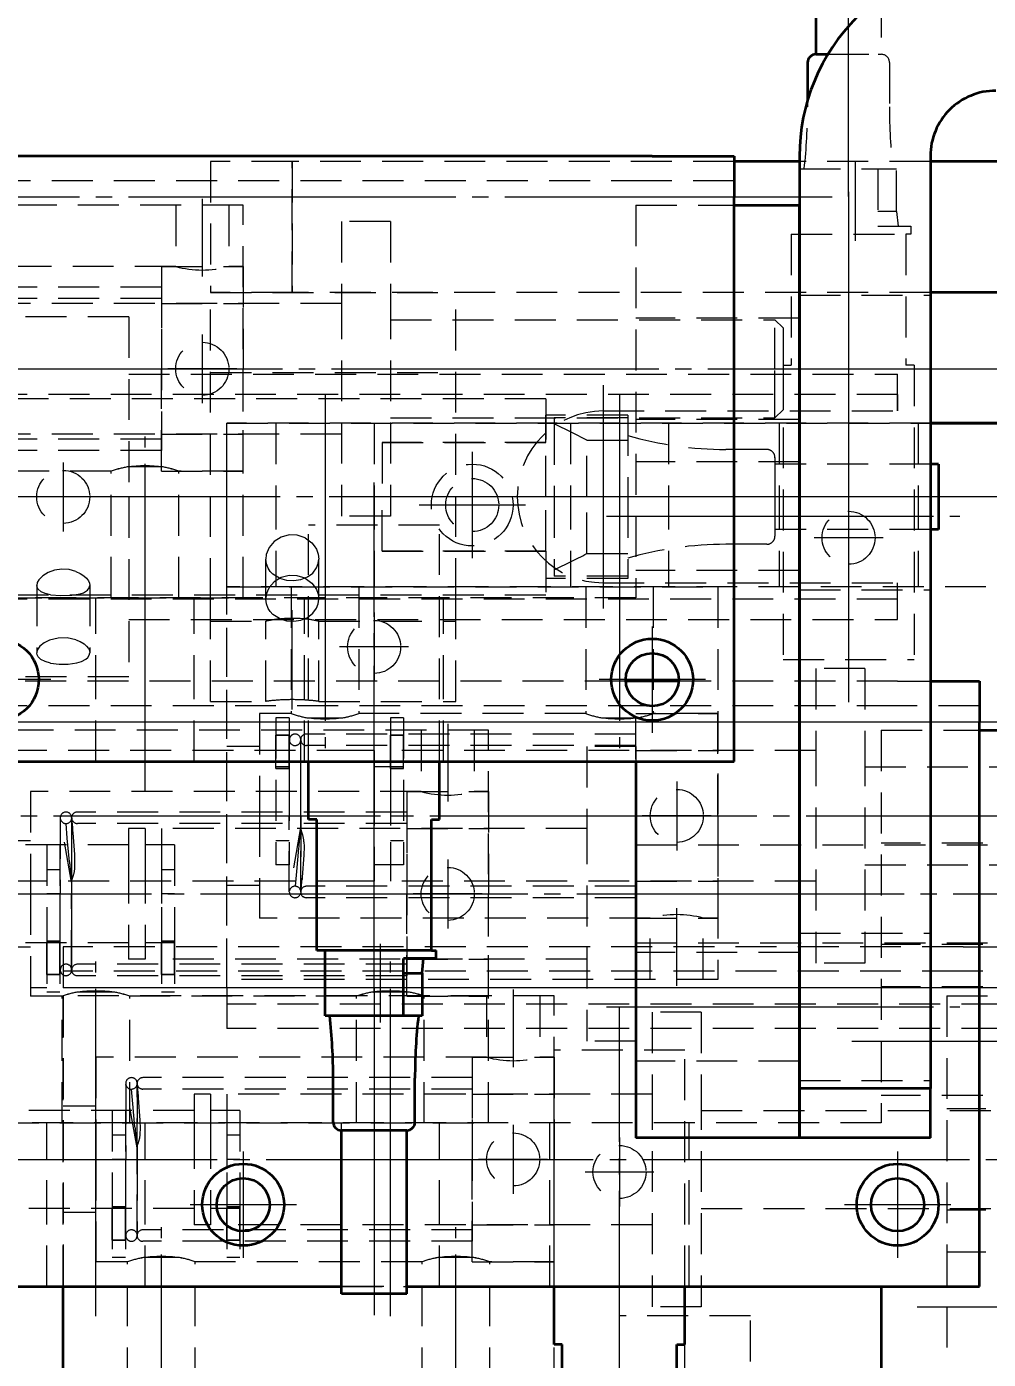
# Model space of a CAD drawing. Header units: millimetres. Extents: x 9439 to 18429, y 1498 to 3280.
# Drawn here: x 10800.3 to 10859.1, y 2789.1 to 2870.6 of the extents above; entities that cross this region are included whole.
import ezdxf

# ---------------------------------------------------------------- set-up
doc = ezdxf.new("R2010")
doc.units = ezdxf.units.MM
doc.linetypes.add('CENTER-HOKUTO', pattern=[23, 20, -1, 1, -1])
doc.linetypes.add('HIDDEN-HOKUTO', pattern=[3.8, 2.5, -1.3])
doc.layers.add('AM_7', color=2, linetype='CENTER-HOKUTO', lineweight=30)
doc.layers.add('AM_HID', color=1, linetype='HIDDEN-HOKUTO', lineweight=25)
doc.layers.add('word_dim', color=253, linetype='Continuous')
doc.styles.get("Standard").update_dxf_attribs({"font": 'romans.shx', "bigfont": 'bigfont.shx'})
doc.dimstyles.new('RS1-6', dxfattribs={"dimscale": 6, "dimtxt": 3.5, "dimasz": 3, "dimexe": 1, "dimexo": 0, "dimgap": 1, "dimtad": 3, "dimdsep": 46, "dimtxsty": 'Standard', "dimblk1": 'OPEN', "dimblk2": 'OPEN', "dimsah": 1, "dimcen": 0, "dimclrd": 256, "dimclre": 256, "dimclrt": 3, "dimadec": 0, "dimazin": 0, "dimtfac": 1, "dimtmove": 0, "dimatfit": 3, "dimldrblk": 'OPEN', "dimfxl": 0, "dimtolj": 1, "dimtzin": 0, "dimarcsym": 0})

# ---------------------------------------------------------------- blocks, each defined once
blk = doc.blocks.new('_Open')
at = {"color": 0, "lineweight": -2}
for p, q in [((-1, 0.1667), (0, 0)), ((-1, -0.1667), (0, 0)), ((0, 0), (-1, 0))]:
    blk.add_line(p, q, dxfattribs=at)
blk = doc.blocks.new('*D269')
at = {"layer": 'DEFPOINTS', "color": 0, "linetype": 'Continuous', "ltscale": 2}
for p in [(10986.514, 3021.932), (10986.514, 2929.159), (10759.513, 2851.319)]:
    blk.add_point(p, dxfattribs=at)
at = {"layer": 'word_dim', "linetype": 'Continuous', "lineweight": -2, "ltscale": 2}
for p, q in [((10759.513, 2851.319), (10759.513, 3027.932)), ((10986.514, 2929.159), (10986.514, 3027.932)), ((10777.513, 3021.932), (10968.514, 3021.932))]:
    blk.add_line(p, q, dxfattribs=at)
at = {"layer": 'word_dim', "linetype": 'Continuous', "lineweight": -2, "ltscale": 2, "xscale": 18, "yscale": 18, "zscale": 18, "rotation": 180}
blk.add_blockref('_Open', (10759.513, 3021.932), dxfattribs=at)
at = {"layer": 'word_dim', "linetype": 'Continuous', "lineweight": -2, "ltscale": 2, "xscale": 18, "yscale": 18, "zscale": 18}
blk.add_blockref('_Open', (10986.514, 3021.932), dxfattribs=at)
at = {"layer": 'word_dim', "color": 3, "linetype": 'Continuous', "ltscale": 2, "insert": (10873.013, 3038.432), "char_height": 21, "attachment_point": 5}
blk.add_mtext('\\A1;227', dxfattribs=at)
blk = doc.blocks.new('*D270')
at = {"layer": 'DEFPOINTS', "color": 0, "linetype": 'Continuous', "ltscale": 2}
for p in [(10978.514, 2934.659), (10663.972, 2668.456), (10821.513, 2668.456)]:
    blk.add_point(p, dxfattribs=at)
at = {"layer": 'word_dim', "linetype": 'Continuous', "lineweight": -2, "ltscale": 2}
for p, q in [((10978.514, 2934.659), (10657.972, 2934.659)), ((10663.972, 2916.659), (10663.972, 2686.456)), ((10821.513, 2668.456), (10657.972, 2668.456))]:
    blk.add_line(p, q, dxfattribs=at)
at = {"layer": 'word_dim', "linetype": 'Continuous', "lineweight": -2, "ltscale": 2, "xscale": 18, "yscale": 18, "zscale": 18}
for p, rotation in [((10663.972, 2934.659), 90), ((10663.972, 2668.456), 270)]:
    blk.add_blockref('_Open', p, dxfattribs=dict(at, rotation=rotation))
at = {"layer": 'word_dim', "color": 3, "linetype": 'Continuous', "ltscale": 2, "insert": (10647.472, 2801.558), "char_height": 21, "attachment_point": 5, "rotation": 90}
blk.add_mtext('\\A1;266.2', dxfattribs=at)

msp = doc.modelspace()

# ---------------------------------------------------------------- linework, layer by layer
at = {"color": 7, "lineweight": 35, "ltscale": 0.25}
for p, q in [((10848.513, 2878.882), (10848.513, 2868.882)), ((10819.513, 2793.109), (10819.513, 2803.109)), ((10823.513, 2793.109), (10823.513, 2803.109)), ((10847.513, 2802.659), (10837.513, 2802.659))]:
    msp.add_line(p, q, dxfattribs=at)
at = {"color": 7, "lineweight": 35, "ltscale": 0.05732}
msp.add_line((10848.013, 2868.382), (10848.013, 2866.09), dxfattribs=at)
at = {"color": 7, "lineweight": 35, "ltscale": 0.018491}
msp.add_line((10848.513, 2868.882), (10849.252, 2868.882), dxfattribs=at)
at = {"color": 7, "lineweight": 35}
for p, q in [((10838.513, 2862.659), (10783.513, 2862.659)), ((10847.513, 2862.659), (10847.513, 2805.659)), ((10855.513, 2862.659), (10855.513, 2805.659)), ((10970.514, 2862.332), (10855.512, 2862.332)), ((10843.513, 2825.659), (10843.513, 2860.159)), ((10847.513, 2802.659), (10847.513, 2859.659)), ((10896.514, 2854.332), (10855.512, 2854.332)), ((10858.513, 2793.565), (10858.513, 2828.065)), ((10783.513, 2825.659), (10843.513, 2825.659)), ((10837.513, 2825.659), (10837.513, 2802.659)), ((10798.513, 2793.565), (10819.512, 2793.565)), ((10823.512, 2793.565), (10858.513, 2793.565))]:
    msp.add_line(p, q, dxfattribs=at)
at = {"color": 7, "lineweight": 35, "ltscale": 0.125}
msp.add_line((10838.513, 2862.659), (10843.513, 2862.659), dxfattribs=at)
at = {"color": 7, "lineweight": 35, "ltscale": 0.0625}
for p, q in [((10843.513, 2862.659), (10843.513, 2860.159)), ((10858.513, 2830.565), (10858.513, 2828.065))]:
    msp.add_line(p, q, dxfattribs=at)
at = {"color": 7, "lineweight": 35, "ltscale": 0.1}
for p, q in [((10847.512, 2862.332), (10843.512, 2862.332)), ((10843.513, 2859.659), (10847.513, 2859.659)), ((10858.513, 2827.565), (10862.513, 2827.565)), ((10818.513, 2810.109), (10818.513, 2814.109)), ((10823.513, 2803.109), (10819.513, 2803.109)), ((10823.513, 2793.109), (10819.513, 2793.109))]:
    msp.add_line(p, q, dxfattribs=at)
at = {"color": 7, "lineweight": 35, "ltscale": 0.275015}
msp.add_line((10866.513, 2846.332), (10855.512, 2846.332), dxfattribs=at)
at = {"color": 7, "lineweight": 35, "ltscale": 0.425015}
msp.add_line((10855.512, 2846.332), (10872.513, 2846.332), dxfattribs=at)
at = {"color": 7, "lineweight": 35, "ltscale": 0.012537}
for p, q in [((10856.014, 2843.832), (10855.512, 2843.832)), ((10856.014, 2839.832), (10855.512, 2839.832))]:
    msp.add_line(p, q, dxfattribs=at)
at = {"color": 7, "lineweight": 35, "ltscale": 0.05}
for p, q in [((10856.014, 2843.832), (10856.014, 2841.832)), ((10856.014, 2841.832), (10856.014, 2839.832))]:
    msp.add_line(p, q, dxfattribs=at)
at = {"color": 7, "lineweight": 35, "ltscale": 0.080911}
msp.add_line((10840.13, 2830.565), (10836.894, 2830.565), dxfattribs=at)
at = {"color": 7, "lineweight": 35, "ltscale": 0.075006}
msp.add_line((10855.512, 2830.565), (10858.513, 2830.565), dxfattribs=at)
at = {"color": 7, "lineweight": 35, "ltscale": 0.088748}
for p, q in [((10817.513, 2822.109), (10817.513, 2825.659)), ((10825.513, 2822.109), (10825.513, 2825.659)), ((10832.513, 2790.015), (10832.513, 2793.565)), ((10840.513, 2790.015), (10840.513, 2793.565))]:
    msp.add_line(p, q, dxfattribs=at)
at = {"color": 7, "lineweight": 35, "ltscale": 0.0125}
for p, q in [((10818.013, 2822.109), (10817.513, 2822.109)), ((10825.013, 2822.109), (10825.513, 2822.109)), ((10825.313, 2813.609), (10825.313, 2814.109)), ((10833.013, 2790.015), (10832.513, 2790.015)), ((10840.013, 2790.015), (10840.513, 2790.015))]:
    msp.add_line(p, q, dxfattribs=at)
at = {"color": 7, "lineweight": 35, "ltscale": 0.2}
for p, q in [((10818.013, 2814.109), (10818.013, 2822.109)), ((10825.013, 2814.109), (10825.013, 2822.109)), ((10855.513, 2805.659), (10847.513, 2805.659)), ((10855.513, 2802.659), (10847.513, 2802.659))]:
    msp.add_line(p, q, dxfattribs=at)
at = {"color": 7, "lineweight": 35, "ltscale": 0.175}
msp.add_line((10825.013, 2814.109), (10818.013, 2814.109), dxfattribs=at)
at = {"color": 7, "lineweight": 35, "ltscale": 0.0875}
msp.add_line((10823.303, 2810.109), (10823.303, 2813.609), dxfattribs=at)
at = {"color": 7, "lineweight": 35, "ltscale": 0.05025}
msp.add_line((10825.313, 2813.609), (10823.303, 2813.609), dxfattribs=at)
at = {"color": 7, "lineweight": 35, "ltscale": 0.022638}
msp.add_line((10824.442, 2812.709), (10824.543, 2813.609), dxfattribs=at)
at = {"color": 7, "lineweight": 35, "ltscale": 0.007501}
msp.add_line((10825.013, 2814.109), (10825.313, 2814.109), dxfattribs=at)
at = {"color": 7, "lineweight": 35, "ltscale": 0.028497}
for p, q in [((10823.303, 2812.709), (10824.442, 2812.709)), ((10824.442, 2810.109), (10823.303, 2810.109))]:
    msp.add_line(p, q, dxfattribs=at)
at = {"color": 7, "lineweight": 35, "ltscale": 0.065001}
msp.add_line((10824.442, 2812.709), (10824.442, 2810.109), dxfattribs=at)
at = {"color": 7, "lineweight": 35, "ltscale": 0.119751}
msp.add_line((10823.303, 2810.109), (10818.513, 2810.109), dxfattribs=at)
at = {"color": 7, "lineweight": 35, "ltscale": 0.0675}
for p, q in [((10819.013, 2803.609), (10819.013, 2806.309)), ((10824.013, 2803.609), (10824.013, 2806.309))]:
    msp.add_line(p, q, dxfattribs=at)
at = {"color": 7, "lineweight": 35, "ltscale": 0.075}
for p, q in [((10847.513, 2805.659), (10847.513, 2802.659)), ((10855.513, 2802.659), (10855.513, 2805.659))]:
    msp.add_line(p, q, dxfattribs=at)
at = {"color": 7, "lineweight": 35, "ltscale": 0.188647}
msp.add_line((10802.513, 2786.019), (10802.513, 2793.565), dxfattribs=at)
at = {"color": 7, "lineweight": 35, "ltscale": 0.188648}
msp.add_line((10852.513, 2793.565), (10852.513, 2786.019), dxfattribs=at)
at = {"color": 7, "lineweight": 35, "ltscale": 0.0999}
for p, q in [((10833.013, 2786.019), (10833.013, 2790.015)), ((10840.013, 2786.019), (10840.013, 2790.015))]:
    msp.add_line(p, q, dxfattribs=at)
at = {"color": 7, "lineweight": 35}
for centre, radius in [((10798.513, 2830.659), 2.5), ((10838.513, 2830.659), 2.5), ((10838.513, 2830.659), 1.621), ((10813.513, 2798.565), 2.5), ((10853.513, 2798.565), 2.5), ((10813.513, 2798.565), 1.621), ((10853.513, 2798.565), 1.621)]:
    msp.add_circle(centre, radius, dxfattribs=at)
for centre, radius, start, end in [((10859.513, 2862.659), 12, 90, 180.00001), ((10848.513, 2868.382), 0.5, 90, 180.00001), ((10859.513, 2862.659), 4, 90, 180.00001), ((10784.733, 2806.309), 34.28, 0, 6.36445), ((10858.292, 2806.309), 34.28, 173.63555, 180.00001), ((10819.513, 2803.609), 0.5, 180.00001, 270), ((10823.513, 2803.609), 0.5, 270, 0)]:
    msp.add_arc(centre, radius, start, end, dxfattribs=at)
at = {"layer": 'AM_7', "color": 2, "lineweight": 13}
for p, q in [((10850.513, 2860.182), (10850.513, 2880.582)), ((10850.913, 2862.282), (10850.913, 2857.482)), ((10849.513, 2860.159), (10777.512, 2860.159)), ((10811.013, 2860.056), (10811.013, 2855.299)), ((10850.513, 2860.482), (10850.513, 2829.282)), ((10811.013, 2851.766), (10811.013, 2847.552)), ((10749.913, 2849.659), (10865.113, 2849.659)), ((10813.12, 2849.659), (10808.905, 2849.659)), ((10835.514, 2848.657), (10835.514, 2835.007)), ((10818.513, 2848.139), (10818.513, 2826.462)), ((10836.513, 2848.139), (10836.513, 2826.462)), ((10807.513, 2823.853), (10807.513, 2845.53)), ((10827.513, 2844.582), (10827.513, 2838.082)), ((10802.514, 2843.94), (10802.514, 2839.725)), ((10821.513, 2811.509), (10821.513, 2842.709)), ((10861.764, 2841.832), (10792.763, 2841.832)), ((10804.621, 2841.832), (10800.406, 2841.832)), ((10830.763, 2841.332), (10824.263, 2841.332)), ((10842.339, 2841.832), (10828.689, 2841.832)), ((10850.513, 2841.44), (10850.513, 2837.225)), ((10835.712, 2840.659), (10857.313, 2840.659)), ((10852.62, 2839.332), (10848.405, 2839.332)), ((10816.514, 2828.825), (10816.514, 2834.914)), ((10821.513, 2834.766), (10821.513, 2830.552)), ((10838.513, 2833.909), (10838.513, 2827.409)), ((10823.62, 2832.659), (10819.405, 2832.659)), ((10801.763, 2830.659), (10795.263, 2830.659)), ((10841.763, 2830.659), (10835.263, 2830.659)), ((10864.513, 2828.065), (10792.512, 2828.065)), ((10859.013, 2828.065), (10793.012, 2828.065)), ((10859.013, 2828.065), (10793.012, 2828.065)), ((10859.013, 2828.065), (10793.012, 2828.065)), ((10826.013, 2827.962), (10826.013, 2823.205)), ((10840.013, 2824.44), (10840.013, 2820.225)), ((10778.913, 2822.332), (10894.113, 2822.332)), ((10842.12, 2822.332), (10837.905, 2822.332)), ((10826.013, 2819.672), (10826.013, 2815.458)), ((10764.913, 2817.565), (10880.113, 2817.565)), ((10828.12, 2817.565), (10823.905, 2817.565)), ((10840.013, 2811.936), (10840.013, 2816.692)), ((10821.913, 2809.709), (10821.913, 2814.509)), ((10804.513, 2791.759), (10804.513, 2813.436)), ((10822.513, 2791.759), (10822.513, 2813.436)), ((10868.513, 2811.832), (10796.512, 2811.832)), ((10878.513, 2811.832), (10806.512, 2811.832)), ((10821.513, 2811.809), (10821.513, 2791.409)), ((10830.013, 2811.729), (10830.013, 2806.973)), ((10835.712, 2810.659), (10857.313, 2810.659)), ((10836.513, 2779.415), (10836.513, 2810.615)), ((10850.712, 2808.565), (10872.313, 2808.565)), ((10830.013, 2803.44), (10830.013, 2799.225)), ((10836.513, 2802.672), (10836.513, 2798.458)), ((10813.513, 2801.815), (10813.513, 2795.315)), ((10853.513, 2801.815), (10853.513, 2795.315)), ((10768.913, 2801.332), (10884.113, 2801.332)), ((10832.12, 2801.332), (10827.905, 2801.332)), ((10838.62, 2800.565), (10834.405, 2800.565)), ((10816.763, 2798.565), (10810.263, 2798.565)), ((10856.763, 2798.565), (10850.263, 2798.565)), ((10808.513, 2775.526), (10808.513, 2797.203)), ((10826.513, 2775.526), (10826.513, 2797.203)), ((10840.513, 2763.182), (10840.513, 2794.382)), ((10854.712, 2792.332), (10876.313, 2792.332))]:
    msp.add_line(p, q, dxfattribs=at)
at = {"layer": 'AM_HID', "color": 1, "lineweight": 13}
for p, q in [((10852.513, 2872.407), (10852.513, 2868.882)), ((10848.513, 2868.882), (10852.513, 2868.882)), ((10849.252, 2868.882), (10852.513, 2868.882)), ((10853.013, 2868.382), (10853.013, 2865.682)), ((10848.013, 2866.09), (10848.013, 2865.682)), ((10811.514, 2862.332), (10811.514, 2854.332)), ((10816.514, 2862.332), (10811.514, 2862.332)), ((10816.514, 2862.332), (10816.514, 2854.332)), ((10843.512, 2862.332), (10816.514, 2862.332)), ((10816.514, 2854.332), (10816.514, 2862.332)), ((10855.512, 2862.332), (10847.512, 2862.332)), ((10847.513, 2861.882), (10852.303, 2861.882)), ((10847.513, 2861.882), (10847.513, 2857.882)), ((10852.303, 2861.882), (10852.303, 2858.382)), ((10852.303, 2861.882), (10853.442, 2861.882)), ((10853.442, 2859.282), (10853.442, 2861.882)), ((10838.513, 2861.159), (10783.513, 2861.159)), ((10843.513, 2861.159), (10838.513, 2861.159)), ((10813.513, 2859.659), (10783.513, 2859.659)), ((10809.392, 2859.659), (10809.392, 2855.909)), ((10812.634, 2859.659), (10812.634, 2855.909)), ((10813.513, 2835.659), (10813.513, 2859.659)), ((10837.513, 2859.659), (10843.513, 2859.659)), ((10837.513, 2859.659), (10837.513, 2835.659)), ((10853.442, 2859.282), (10852.303, 2859.282)), ((10853.442, 2859.282), (10852.303, 2859.282)), ((10853.442, 2859.282), (10853.543, 2858.382)), ((10819.513, 2858.659), (10819.513, 2853.974)), ((10822.513, 2858.659), (10819.513, 2858.659)), ((10822.513, 2858.659), (10822.513, 2853.974)), ((10847.013, 2857.882), (10854.013, 2857.882)), ((10847.013, 2857.882), (10847.013, 2849.882)), ((10852.303, 2858.382), (10854.313, 2858.382)), ((10854.013, 2857.882), (10854.013, 2849.882)), ((10854.313, 2857.882), (10854.013, 2857.882)), ((10854.313, 2858.382), (10854.313, 2857.882)), ((10809.392, 2855.909), (10785.513, 2855.909)), ((10808.513, 2855.909), (10808.513, 2849.659)), ((10808.513, 2855.909), (10813.513, 2855.909)), ((10813.513, 2855.909), (10812.634, 2855.909)), ((10813.513, 2855.909), (10813.513, 2849.659)), ((10808.513, 2854.659), (10788.373, 2854.659)), ((10808.513, 2854.659), (10808.513, 2844.659)), ((10808.513, 2853.959), (10788.383, 2853.959)), ((10819.513, 2853.659), (10793.513, 2853.659)), ((10808.513, 2853.659), (10813.513, 2853.659)), ((10811.514, 2835.582), (10811.514, 2854.332)), ((10811.514, 2854.332), (10826.514, 2854.332)), ((10816.514, 2854.332), (10811.514, 2854.332)), ((10855.512, 2854.332), (10816.514, 2854.332)), ((10819.513, 2853.974), (10819.513, 2840.659)), ((10822.513, 2853.974), (10822.513, 2840.659)), ((10826.514, 2835.582), (10826.514, 2854.332)), ((10847.513, 2854.159), (10855.513, 2854.159)), ((10806.514, 2852.832), (10798.514, 2852.832)), ((10806.514, 2852.832), (10806.514, 2841.832)), ((10847.513, 2852.759), (10837.513, 2852.759)), ((10822.513, 2852.659), (10846.013, 2852.659)), ((10846.013, 2849.659), (10846.013, 2852.659)), ((10846.513, 2852.159), (10846.013, 2852.659)), ((10846.513, 2852.159), (10846.513, 2849.659)), ((10808.513, 2843.409), (10808.513, 2849.659)), ((10813.513, 2843.409), (10813.513, 2849.659)), ((10846.013, 2847.061), (10846.013, 2849.659)), ((10846.013, 2846.659), (10846.013, 2849.659)), ((10846.513, 2849.882), (10847.013, 2849.882)), ((10846.513, 2849.882), (10846.513, 2831.882)), ((10846.513, 2849.659), (10846.513, 2847.159)), ((10854.513, 2849.882), (10854.013, 2849.882)), ((10854.513, 2849.882), (10854.513, 2831.882)), ((10806.514, 2849.332), (10853.514, 2849.332)), ((10811.514, 2849.432), (10826.514, 2849.432)), ((10853.514, 2847.082), (10853.514, 2849.332)), ((10853.514, 2848.082), (10799.014, 2848.082)), ((10832.014, 2847.832), (10799.014, 2847.832)), ((10832.014, 2847.832), (10832.014, 2845.149)), ((10853.514, 2848.082), (10853.514, 2847.082)), ((10835.514, 2847.082), (10853.514, 2847.082)), ((10846.513, 2847.159), (10846.013, 2846.659)), ((10812.513, 2836.332), (10812.513, 2846.332)), ((10855.512, 2846.332), (10812.513, 2846.332)), ((10812.513, 2811.832), (10812.513, 2846.332)), ((10812.513, 2846.332), (10855.512, 2846.332)), ((10815.513, 2846.332), (10815.513, 2842.332)), ((10821.513, 2846.332), (10821.513, 2842.332)), ((10822.513, 2846.659), (10846.013, 2846.659)), ((10832.014, 2845.15), (10832.014, 2846.832)), ((10837.014, 2846.832), (10832.014, 2846.832)), ((10837.014, 2846.671), (10832.514, 2846.671)), ((10832.514, 2846.671), (10832.514, 2846.3)), ((10832.514, 2846.3), (10832.514, 2841.832)), ((10833.513, 2846.332), (10833.513, 2842.332)), ((10837.014, 2846.832), (10837.014, 2841.832)), ((10847.513, 2846.559), (10837.513, 2846.559)), ((10839.513, 2846.332), (10839.513, 2842.332)), ((10846.263, 2846.332), (10846.263, 2842.332)), ((10854.763, 2846.332), (10854.763, 2842.332)), ((10819.513, 2845.659), (10793.513, 2845.659)), ((10808.513, 2845.659), (10813.513, 2845.659)), ((10808.513, 2844.659), (10788.373, 2844.659)), ((10808.513, 2845.359), (10788.383, 2845.359)), ((10822.014, 2845.149), (10832.014, 2845.149)), ((10822.014, 2845.149), (10822.014, 2841.832)), ((10832.014, 2845.149), (10822.014, 2845.149)), ((10832.014, 2841.832), (10832.014, 2845.149)), ((10834.514, 2845.298), (10837.014, 2845.298)), ((10834.514, 2841.832), (10834.514, 2845.298)), ((10845.514, 2844.732), (10843.014, 2844.732)), ((10847.513, 2843.983), (10837.513, 2843.983)), ((10846.014, 2844.232), (10846.014, 2841.832)), ((10855.512, 2843.832), (10846.014, 2843.832)), ((10805.446, 2843.409), (10791.58, 2843.409)), ((10805.446, 2835.659), (10805.446, 2843.409)), ((10808.613, 2843.659), (10806.413, 2843.659)), ((10808.613, 2843.659), (10806.413, 2843.659)), ((10808.513, 2843.409), (10813.513, 2843.409)), ((10809.58, 2835.659), (10809.58, 2843.409)), ((10813.513, 2843.409), (10809.58, 2843.409)), ((10815.513, 2842.332), (10815.513, 2836.332)), ((10821.513, 2842.332), (10821.513, 2836.332)), ((10833.513, 2842.332), (10833.513, 2836.332)), ((10839.513, 2842.332), (10839.513, 2836.332)), ((10846.263, 2842.332), (10846.263, 2836.332)), ((10854.763, 2842.332), (10854.763, 2836.332)), ((10806.514, 2841.832), (10806.514, 2830.832)), ((10822.014, 2838.516), (10822.014, 2841.832)), ((10832.014, 2838.516), (10832.014, 2841.832)), ((10832.514, 2841.832), (10832.514, 2837.365)), ((10834.514, 2838.367), (10834.514, 2841.832)), ((10837.014, 2841.832), (10837.014, 2836.832)), ((10846.014, 2841.832), (10846.014, 2839.432)), ((10822.513, 2840.659), (10819.513, 2840.659)), ((10817.513, 2825.659), (10817.513, 2840.109)), ((10825.513, 2840.109), (10817.513, 2840.109)), ((10825.513, 2825.659), (10825.513, 2840.109)), ((10855.512, 2839.832), (10846.014, 2839.832)), ((10845.514, 2838.932), (10843.014, 2838.932)), ((10822.014, 2838.516), (10832.014, 2838.516)), ((10832.014, 2838.516), (10822.014, 2838.516)), ((10832.014, 2838.516), (10832.014, 2835.832)), ((10834.514, 2838.367), (10837.014, 2838.367)), ((10814.893, 2835.582), (10814.893, 2838.032)), ((10818.135, 2835.582), (10818.135, 2838.032)), ((10832.514, 2837.365), (10832.514, 2836.994)), ((10847.513, 2837.336), (10837.513, 2837.336)), ((10800.893, 2836.42), (10800.893, 2832.306)), ((10804.135, 2836.42), (10804.135, 2832.306)), ((10837.014, 2836.832), (10832.014, 2836.832)), ((10837.014, 2836.994), (10832.514, 2836.994)), ((10835.514, 2836.582), (10853.514, 2836.582)), ((10853.514, 2834.332), (10853.514, 2836.582)), ((10837.513, 2835.659), (10783.513, 2835.659)), ((10783.513, 2835.659), (10813.513, 2835.659)), ((10832.014, 2835.832), (10799.014, 2835.832)), ((10804.513, 2829.659), (10804.513, 2835.659)), ((10810.513, 2829.659), (10810.513, 2835.659)), ((10866.513, 2836.332), (10812.513, 2836.332)), ((10812.513, 2836.332), (10842.513, 2836.332)), ((10812.513, 2812.332), (10812.513, 2836.332)), ((10816.446, 2836.332), (10816.446, 2828.582)), ((10817.263, 2829.659), (10817.263, 2835.659)), ((10820.58, 2836.332), (10820.58, 2828.582)), ((10825.763, 2829.659), (10825.763, 2835.659)), ((10834.446, 2836.332), (10834.446, 2828.582)), ((10838.58, 2836.332), (10838.58, 2828.582)), ((10842.513, 2836.332), (10842.513, 2812.332)), ((10847.513, 2836.159), (10855.513, 2836.159)), ((10853.514, 2835.582), (10799.014, 2835.582)), ((10811.514, 2829.332), (10811.514, 2835.582)), ((10826.514, 2829.332), (10826.514, 2835.582)), ((10806.514, 2834.332), (10853.514, 2834.332)), ((10811.514, 2834.232), (10814.893, 2834.232)), ((10814.893, 2829.332), (10814.893, 2834.232)), ((10818.135, 2834.232), (10826.514, 2834.232)), ((10818.135, 2829.332), (10818.135, 2834.232)), ((10846.513, 2831.882), (10854.513, 2831.882)), ((10806.514, 2830.832), (10800.124, 2830.832)), ((10848.513, 2831.332), (10848.513, 2826.647)), ((10851.513, 2831.332), (10848.513, 2831.332)), ((10851.513, 2831.332), (10851.513, 2826.647)), ((10836.894, 2830.565), (10800.13, 2830.565)), ((10853.513, 2830.565), (10840.13, 2830.565)), ((10853.513, 2830.565), (10855.512, 2830.565)), ((10804.513, 2825.659), (10804.513, 2829.659)), ((10810.513, 2825.659), (10810.513, 2829.659)), ((10811.514, 2829.332), (10814.893, 2829.332)), ((10817.263, 2825.659), (10817.263, 2829.659)), ((10818.135, 2829.332), (10826.514, 2829.332)), ((10825.763, 2825.659), (10825.763, 2829.659)), ((10853.513, 2829.065), (10798.513, 2829.065)), ((10814.513, 2828.582), (10814.513, 2822.332)), ((10816.446, 2828.582), (10814.513, 2828.582)), ((10815.513, 2828.332), (10815.513, 2819.339)), ((10816.313, 2828.332), (10815.513, 2828.332)), ((10816.313, 2828.332), (10816.313, 2819.339)), ((10817.413, 2828.332), (10819.613, 2828.332)), ((10817.413, 2828.332), (10819.613, 2828.332)), ((10834.446, 2828.582), (10820.58, 2828.582)), ((10822.513, 2828.332), (10822.513, 2819.339)), ((10823.313, 2828.332), (10822.513, 2828.332)), ((10823.313, 2828.332), (10823.313, 2819.339)), ((10835.413, 2828.332), (10837.613, 2828.332)), ((10835.413, 2828.332), (10837.613, 2828.332)), ((10837.513, 2825.805), (10837.513, 2828.582)), ((10837.513, 2828.582), (10842.513, 2828.582)), ((10842.513, 2828.582), (10838.58, 2828.582)), ((10842.513, 2822.332), (10842.513, 2828.582)), ((10858.513, 2829.065), (10853.513, 2829.065)), ((10828.513, 2827.565), (10798.513, 2827.565)), ((10824.392, 2827.565), (10824.392, 2823.815)), ((10827.634, 2827.565), (10827.634, 2823.815)), ((10828.513, 2803.565), (10828.513, 2827.565)), ((10852.513, 2827.565), (10858.513, 2827.565)), ((10852.513, 2827.565), (10852.513, 2803.565)), ((10815.513, 2825.23), (10815.513, 2827.259)), ((10816.313, 2827.259), (10815.513, 2827.259)), ((10815.513, 2827.259), (10816.313, 2827.259)), ((10816.313, 2825.23), (10816.313, 2827.259)), ((10816.334, 2827.006), (10816.333, 2826.983)), ((10816.333, 2826.983), (10816.333, 2822.332)), ((10816.333, 2826.983), (10816.334, 2826.959)), ((10817.023, 2826.982), (10817.023, 2822.332)), ((10817.028, 2822.332), (10817.028, 2827.041)), ((10817.033, 2826.972), (10817.033, 2826.982)), ((10817.033, 2822.332), (10817.033, 2826.972)), ((10817.033, 2822.332), (10817.033, 2826.972)), ((10837.513, 2827.332), (10817.373, 2827.332)), ((10822.513, 2825.23), (10822.513, 2827.259)), ((10823.313, 2827.259), (10822.513, 2827.259)), ((10822.513, 2827.259), (10823.313, 2827.259)), ((10823.313, 2825.23), (10823.313, 2827.259)), ((10837.513, 2826.49), (10837.513, 2827.332)), ((10848.513, 2826.647), (10848.513, 2813.332)), ((10851.513, 2826.647), (10851.513, 2813.332)), ((10820.513, 2826.332), (10797.245, 2826.332)), ((10814.513, 2826.582), (10812.513, 2826.582)), ((10837.513, 2826.632), (10817.383, 2826.632)), ((10821.513, 2826.332), (10820.513, 2826.332)), ((10821.513, 2826.332), (10821.513, 2824.25)), ((10822.513, 2826.332), (10822.513, 2824.25)), ((10848.513, 2826.332), (10822.513, 2826.332)), ((10834.513, 2826.565), (10834.513, 2821.88)), ((10837.513, 2826.565), (10834.513, 2826.565)), ((10837.513, 2826.565), (10837.513, 2825.66)), ((10837.513, 2826.332), (10842.513, 2826.332)), ((10837.513, 2825.659), (10783.513, 2825.659)), ((10816.313, 2825.332), (10815.513, 2825.332)), ((10815.513, 2825.23), (10816.313, 2825.23)), ((10816.313, 2825.23), (10815.513, 2825.23)), ((10822.513, 2825.332), (10821.513, 2825.332)), ((10823.313, 2825.332), (10822.513, 2825.332)), ((10822.513, 2825.23), (10823.313, 2825.23)), ((10823.313, 2825.23), (10822.513, 2825.23)), ((10851.513, 2825.332), (10875.013, 2825.332)), ((10821.513, 2824.25), (10821.513, 2818.332)), ((10822.513, 2824.25), (10822.513, 2818.332)), ((10800.513, 2823.815), (10800.513, 2817.565)), ((10824.392, 2823.815), (10800.513, 2823.815)), ((10823.513, 2823.815), (10823.513, 2817.565)), ((10823.513, 2823.815), (10828.513, 2823.815)), ((10828.513, 2823.815), (10827.634, 2823.815)), ((10828.513, 2823.815), (10828.513, 2817.565)), ((10802.333, 2822.216), (10802.333, 2817.565)), ((10803.023, 2818.272), (10802.339, 2822.152)), ((10802.764, 2820.961), (10802.683, 2821.865)), ((10803.028, 2822.274), (10803.028, 2817.565)), ((10803.043, 2822.162), (10803.028, 2822.274)), ((10803.033, 2822.204), (10803.033, 2822.215)), ((10803.033, 2817.565), (10803.033, 2822.204)), ((10803.033, 2817.565), (10803.033, 2822.204)), ((10823.513, 2822.565), (10803.373, 2822.565)), ((10823.513, 2821.865), (10803.383, 2821.865)), ((10814.513, 2822.332), (10814.513, 2816.082)), ((10815.513, 2822.332), (10816.313, 2822.332)), ((10816.333, 2817.683), (10816.333, 2822.332)), ((10817.023, 2822.332), (10817.023, 2821.596)), ((10817.028, 2822.332), (10817.028, 2817.623)), ((10817.033, 2817.693), (10817.033, 2822.332)), ((10817.033, 2817.693), (10817.033, 2822.332)), ((10822.513, 2822.332), (10823.313, 2822.332)), ((10823.513, 2822.565), (10823.513, 2812.565)), ((10834.513, 2821.88), (10834.513, 2808.565)), ((10842.513, 2822.332), (10842.513, 2816.082)), ((10802.895, 2819.529), (10802.764, 2820.961)), ((10806.513, 2821.565), (10806.513, 2819.483)), ((10807.513, 2821.565), (10806.513, 2821.565)), ((10807.513, 2821.565), (10807.513, 2819.483)), ((10808.513, 2821.565), (10808.513, 2819.483)), ((10834.513, 2821.565), (10808.513, 2821.565)), ((10817.023, 2821.626), (10816.339, 2817.746)), ((10823.513, 2821.565), (10828.513, 2821.565)), ((10800.513, 2820.815), (10798.513, 2820.815)), ((10806.513, 2820.565), (10798.513, 2820.565)), ((10802.313, 2820.559), (10801.513, 2820.559)), ((10802.313, 2820.558), (10801.513, 2820.558)), ((10801.513, 2820.558), (10801.513, 2814.572)), ((10802.313, 2820.558), (10802.313, 2814.572)), ((10808.513, 2820.565), (10807.513, 2820.565)), ((10809.313, 2820.559), (10808.513, 2820.559)), ((10809.313, 2820.558), (10808.513, 2820.558)), ((10808.513, 2820.558), (10808.513, 2814.572)), ((10809.313, 2820.558), (10809.313, 2814.572)), ((10815.513, 2820.836), (10816.313, 2820.836)), ((10815.513, 2820.836), (10816.313, 2820.836)), ((10816.895, 2820.368), (10816.764, 2818.937)), ((10822.513, 2820.836), (10823.313, 2820.836)), ((10822.513, 2820.836), (10823.313, 2820.836)), ((10837.513, 2820.565), (10861.013, 2820.565)), ((10862.513, 2820.665), (10852.513, 2820.665)), ((10806.513, 2819.483), (10806.513, 2813.565)), ((10807.513, 2819.483), (10807.513, 2813.565)), ((10808.513, 2819.483), (10808.513, 2813.565)), ((10816.313, 2819.339), (10815.513, 2819.339)), ((10816.313, 2819.339), (10815.513, 2819.339)), ((10822.513, 2819.332), (10821.513, 2819.332)), ((10823.313, 2819.339), (10822.513, 2819.339)), ((10823.313, 2819.339), (10822.513, 2819.339)), ((10851.513, 2819.332), (10875.013, 2819.332)), ((10801.513, 2819.062), (10802.313, 2819.062)), ((10801.513, 2819.062), (10802.313, 2819.062)), ((10808.513, 2819.062), (10809.313, 2819.062)), ((10808.513, 2819.062), (10809.313, 2819.062)), ((10816.764, 2818.937), (10816.683, 2818.032)), ((10820.513, 2818.332), (10797.245, 2818.332)), ((10803.023, 2818.272), (10803.023, 2818.301)), ((10803.023, 2818.276), (10803.023, 2817.565)), ((10814.513, 2818.082), (10812.513, 2818.082)), ((10817.043, 2817.735), (10817.028, 2817.623)), ((10817.033, 2817.682), (10817.033, 2817.693)), ((10837.513, 2818.032), (10817.383, 2818.032)), ((10821.513, 2818.332), (10820.513, 2818.332)), ((10848.513, 2818.332), (10822.513, 2818.332)), ((10837.513, 2818.332), (10842.513, 2818.332)), ((10800.513, 2817.565), (10800.513, 2811.315)), ((10802.313, 2817.565), (10801.513, 2817.565)), ((10802.333, 2812.916), (10802.333, 2817.565)), ((10803.023, 2817.565), (10803.023, 2812.998)), ((10803.028, 2812.856), (10803.028, 2817.565)), ((10803.033, 2812.926), (10803.033, 2817.565)), ((10803.033, 2812.926), (10803.033, 2817.565)), ((10809.313, 2817.565), (10808.513, 2817.565)), ((10837.513, 2817.332), (10817.373, 2817.332)), ((10823.513, 2811.315), (10823.513, 2817.565)), ((10828.513, 2811.315), (10828.513, 2817.565)), ((10838.392, 2816.082), (10814.513, 2816.082)), ((10837.513, 2816.082), (10842.513, 2816.082)), ((10838.392, 2812.332), (10838.392, 2816.082)), ((10841.634, 2812.332), (10841.634, 2816.082)), ((10842.513, 2816.082), (10841.634, 2816.082)), ((10806.513, 2814.565), (10798.513, 2814.565)), ((10801.513, 2814.667), (10802.313, 2814.667)), ((10802.313, 2814.667), (10801.513, 2814.667)), ((10801.513, 2814.572), (10801.513, 2811.565)), ((10801.513, 2812.639), (10801.513, 2814.572)), ((10802.313, 2814.565), (10801.513, 2814.565)), ((10802.313, 2814.572), (10802.313, 2811.565)), ((10802.313, 2812.639), (10802.313, 2814.572)), ((10808.513, 2814.565), (10807.513, 2814.565)), ((10808.513, 2814.667), (10809.313, 2814.667)), ((10809.313, 2814.667), (10808.513, 2814.667)), ((10808.513, 2814.572), (10808.513, 2811.565)), ((10808.513, 2812.639), (10808.513, 2814.572)), ((10809.313, 2814.565), (10808.513, 2814.565)), ((10809.313, 2814.572), (10809.313, 2811.565)), ((10809.313, 2812.639), (10809.313, 2814.572)), ((10837.513, 2814.565), (10861.013, 2814.565)), ((10847.513, 2815.159), (10855.513, 2815.159)), ((10862.513, 2814.465), (10852.513, 2814.465)), ((10800.513, 2814.315), (10798.513, 2814.315)), ((10802.513, 2814.332), (10802.513, 2811.832)), ((10857.513, 2814.332), (10802.513, 2814.332)), ((10847.513, 2813.983), (10837.513, 2813.983)), ((10857.513, 2814.332), (10862.513, 2814.332)), ((10802.333, 2812.916), (10802.334, 2812.939)), ((10802.334, 2812.891), (10802.333, 2812.916)), ((10857.513, 2812.832), (10802.513, 2812.832)), ((10803.023, 2812.915), (10803.023, 2812.998)), ((10803.033, 2812.915), (10803.033, 2812.926)), ((10823.513, 2813.265), (10803.383, 2813.265)), ((10807.513, 2813.565), (10806.513, 2813.565)), ((10834.513, 2813.565), (10808.513, 2813.565)), ((10823.513, 2813.565), (10828.513, 2813.565)), ((10851.513, 2813.332), (10848.513, 2813.332)), ((10862.513, 2812.832), (10857.513, 2812.832)), ((10802.313, 2812.639), (10801.513, 2812.639)), ((10801.513, 2812.639), (10802.313, 2812.639)), ((10823.513, 2812.565), (10803.373, 2812.565)), ((10809.313, 2812.639), (10808.513, 2812.639)), ((10808.513, 2812.639), (10809.313, 2812.639)), ((10842.513, 2812.332), (10812.513, 2812.332)), ((10823.303, 2812.709), (10824.442, 2812.709)), ((10802.446, 2811.315), (10800.513, 2811.315)), ((10802.313, 2811.565), (10801.513, 2811.565)), ((10802.446, 2803.565), (10802.446, 2811.315)), ((10802.513, 2793.565), (10802.513, 2811.832)), ((10802.513, 2811.332), (10802.513, 2787.332)), ((10832.513, 2811.332), (10802.513, 2811.332)), ((10805.613, 2811.565), (10803.413, 2811.565)), ((10805.613, 2811.565), (10803.413, 2811.565)), ((10806.58, 2803.565), (10806.58, 2811.315)), ((10820.446, 2811.315), (10806.58, 2811.315)), ((10809.313, 2811.565), (10808.513, 2811.565)), ((10812.513, 2811.832), (10812.513, 2809.332)), ((10820.446, 2803.565), (10820.446, 2811.315)), ((10823.613, 2811.565), (10821.413, 2811.565)), ((10823.613, 2811.565), (10821.413, 2811.565)), ((10823.513, 2811.315), (10828.513, 2811.315)), ((10824.58, 2803.565), (10824.58, 2811.315)), ((10828.513, 2811.315), (10824.58, 2811.315)), ((10828.392, 2811.332), (10828.392, 2807.582)), ((10831.634, 2811.332), (10831.634, 2807.582)), ((10832.513, 2787.332), (10832.513, 2811.332)), ((10862.513, 2811.889), (10852.513, 2811.889)), ((10856.513, 2811.332), (10866.513, 2811.332)), ((10856.513, 2811.332), (10856.513, 2787.332)), ((10867.513, 2810.832), (10812.513, 2810.832)), ((10838.513, 2810.332), (10838.513, 2805.647)), ((10841.513, 2810.332), (10838.513, 2810.332)), ((10841.513, 2810.332), (10841.513, 2805.647)), ((10867.513, 2809.332), (10812.513, 2809.332)), ((10832.513, 2793.565), (10832.513, 2808.015)), ((10840.513, 2808.015), (10832.513, 2808.015)), ((10837.513, 2808.565), (10834.513, 2808.565)), ((10840.513, 2793.565), (10840.513, 2808.015)), ((10804.513, 2807.582), (10804.513, 2801.332)), ((10828.392, 2807.582), (10804.513, 2807.582)), ((10827.513, 2807.582), (10827.513, 2801.332)), ((10827.513, 2807.582), (10832.513, 2807.582)), ((10832.513, 2807.582), (10831.634, 2807.582)), ((10832.513, 2807.582), (10832.513, 2801.332)), ((10847.513, 2807.336), (10837.513, 2807.336)), ((10827.513, 2806.332), (10807.373, 2806.332)), ((10827.513, 2806.332), (10827.513, 2796.332)), ((10806.333, 2805.983), (10806.333, 2801.332)), ((10807.023, 2802.039), (10806.339, 2805.919)), ((10806.764, 2804.728), (10806.683, 2805.632)), ((10807.028, 2806.041), (10807.028, 2801.332)), ((10807.043, 2805.929), (10807.028, 2806.041)), ((10807.033, 2805.972), (10807.033, 2805.982)), ((10807.033, 2801.332), (10807.033, 2805.972)), ((10807.033, 2801.332), (10807.033, 2805.972)), ((10827.513, 2805.632), (10807.383, 2805.632)), ((10838.513, 2805.647), (10838.513, 2792.332)), ((10841.513, 2805.647), (10841.513, 2792.332)), ((10847.513, 2806.159), (10855.513, 2806.159)), ((10855.513, 2805.659), (10847.513, 2805.659)), ((10806.895, 2803.297), (10806.764, 2804.728)), ((10810.513, 2805.332), (10810.513, 2803.25)), ((10811.513, 2805.332), (10810.513, 2805.332)), ((10811.513, 2805.332), (10811.513, 2803.25)), ((10812.513, 2805.332), (10812.513, 2803.25)), ((10838.513, 2805.332), (10812.513, 2805.332)), ((10827.513, 2805.332), (10832.513, 2805.332)), ((10862.513, 2805.242), (10852.513, 2805.242)), ((10810.513, 2804.332), (10798.512, 2804.332)), ((10804.513, 2804.582), (10802.513, 2804.582)), ((10806.313, 2804.326), (10805.513, 2804.326)), ((10805.513, 2804.326), (10805.513, 2798.339)), ((10806.313, 2804.326), (10805.513, 2804.326)), ((10806.313, 2804.326), (10806.313, 2798.339)), ((10812.513, 2804.332), (10811.513, 2804.332)), ((10813.313, 2804.326), (10812.513, 2804.326)), ((10812.513, 2804.326), (10812.513, 2798.339)), ((10813.313, 2804.326), (10812.513, 2804.326)), ((10813.313, 2804.326), (10813.313, 2798.339)), ((10841.513, 2804.332), (10865.013, 2804.332)), ((10866.513, 2804.432), (10856.513, 2804.432)), ((10852.513, 2803.565), (10798.513, 2803.565)), ((10798.513, 2803.565), (10828.513, 2803.565)), ((10801.513, 2797.565), (10801.513, 2803.565)), ((10807.513, 2797.565), (10807.513, 2803.565)), ((10810.513, 2803.25), (10810.513, 2797.332)), ((10811.513, 2803.25), (10811.513, 2797.332)), ((10812.513, 2803.25), (10812.513, 2797.332)), ((10819.513, 2797.565), (10819.513, 2803.565)), ((10823.513, 2803.109), (10819.513, 2803.109)), ((10825.513, 2797.565), (10825.513, 2803.565)), ((10832.263, 2797.565), (10832.263, 2803.565)), ((10840.763, 2797.565), (10840.763, 2803.565)), ((10805.513, 2802.829), (10806.313, 2802.829)), ((10805.513, 2802.829), (10806.313, 2802.829)), ((10812.513, 2802.829), (10813.313, 2802.829)), ((10812.513, 2802.829), (10813.313, 2802.829)), ((10807.023, 2802.039), (10807.023, 2802.068)), ((10807.023, 2802.043), (10807.023, 2801.332)), ((10804.513, 2801.332), (10804.513, 2795.082)), ((10806.313, 2801.332), (10805.513, 2801.332)), ((10806.333, 2796.683), (10806.333, 2801.332)), ((10807.023, 2801.332), (10807.023, 2796.765)), ((10807.028, 2796.623), (10807.028, 2801.332)), ((10807.033, 2796.693), (10807.033, 2801.332)), ((10807.033, 2796.693), (10807.033, 2801.332)), ((10813.313, 2801.332), (10812.513, 2801.332)), ((10827.513, 2795.082), (10827.513, 2801.332)), ((10832.513, 2795.082), (10832.513, 2801.332)), ((10810.513, 2798.332), (10798.512, 2798.332)), ((10805.513, 2798.435), (10806.313, 2798.435)), ((10806.313, 2798.435), (10805.513, 2798.435)), ((10805.513, 2798.339), (10805.513, 2795.332)), ((10805.513, 2796.406), (10805.513, 2798.339)), ((10806.313, 2798.332), (10805.513, 2798.332)), ((10806.313, 2798.339), (10806.313, 2795.332)), ((10806.313, 2796.406), (10806.313, 2798.339)), ((10812.513, 2798.332), (10811.513, 2798.332)), ((10812.513, 2798.435), (10813.313, 2798.435)), ((10813.313, 2798.435), (10812.513, 2798.435)), ((10812.513, 2798.339), (10812.513, 2795.332)), ((10812.513, 2796.406), (10812.513, 2798.339)), ((10813.313, 2798.332), (10812.513, 2798.332)), ((10813.313, 2798.339), (10813.313, 2795.332)), ((10813.313, 2796.406), (10813.313, 2798.339)), ((10841.513, 2798.332), (10865.013, 2798.332)), ((10866.513, 2798.232), (10856.513, 2798.232)), ((10801.513, 2793.565), (10801.513, 2797.565)), ((10804.513, 2798.082), (10802.513, 2798.082)), ((10807.513, 2793.565), (10807.513, 2797.565)), ((10811.513, 2797.332), (10810.513, 2797.332)), ((10838.513, 2797.332), (10812.513, 2797.332)), ((10819.513, 2793.565), (10819.513, 2797.565)), ((10825.513, 2793.565), (10825.513, 2797.565)), ((10827.513, 2797.332), (10832.513, 2797.332)), ((10832.263, 2793.565), (10832.263, 2797.565)), ((10840.763, 2793.565), (10840.763, 2797.565)), ((10806.333, 2796.683), (10806.334, 2796.706)), ((10806.334, 2796.659), (10806.333, 2796.683)), ((10807.023, 2796.682), (10807.023, 2796.765)), ((10807.033, 2796.682), (10807.033, 2796.693)), ((10827.513, 2797.032), (10807.383, 2797.032)), ((10806.313, 2796.406), (10805.513, 2796.406)), ((10805.513, 2796.406), (10806.313, 2796.406)), ((10827.513, 2796.332), (10807.373, 2796.332)), ((10813.313, 2796.406), (10812.513, 2796.406)), ((10812.513, 2796.406), (10813.313, 2796.406)), ((10806.446, 2795.082), (10804.513, 2795.082)), ((10806.313, 2795.332), (10805.513, 2795.332)), ((10806.446, 2787.332), (10806.446, 2795.082)), ((10809.613, 2795.332), (10807.413, 2795.332)), ((10809.613, 2795.332), (10807.413, 2795.332)), ((10810.58, 2787.332), (10810.58, 2795.082)), ((10824.446, 2795.082), (10810.58, 2795.082)), ((10813.313, 2795.332), (10812.513, 2795.332)), ((10824.446, 2787.332), (10824.446, 2795.082)), ((10827.613, 2795.332), (10825.413, 2795.332)), ((10827.613, 2795.332), (10825.413, 2795.332)), ((10827.513, 2795.082), (10832.513, 2795.082)), ((10828.58, 2787.332), (10828.58, 2795.082)), ((10832.513, 2795.082), (10828.58, 2795.082)), ((10866.513, 2795.656), (10856.513, 2795.656)), ((10852.513, 2793.565), (10798.513, 2793.565)), ((10819.512, 2793.565), (10823.512, 2793.565)), ((10836.513, 2773.782), (10836.513, 2791.783)), ((10844.513, 2791.783), (10836.513, 2791.783)), ((10841.513, 2792.332), (10838.513, 2792.332)), ((10844.513, 2773.782), (10844.513, 2791.783))]:
    msp.add_line(p, q, dxfattribs=at)
for points in [[(10817.291, 2839.331), (10816.817, 2839.496), (10816.314, 2839.512), (10815.83, 2839.377), (10815.411, 2839.108), (10815.1, 2838.741), (10814.924, 2838.309), (10814.893, 2838.032)], [(10817.291, 2839.331), (10817.699, 2839.03), (10817.861, 2838.84), (10817.989, 2838.629), (10818.097, 2838.336), (10818.135, 2838.032)], [(10803.291, 2837.273), (10802.87, 2837.386), (10802.426, 2837.413), (10801.988, 2837.352), (10801.596, 2837.213), (10801.264, 2837.01), (10801.022, 2836.765), (10800.926, 2836.591), (10800.893, 2836.42)], [(10803.291, 2837.273), (10803.546, 2837.154), (10803.767, 2837.007), (10803.933, 2836.854), (10804.054, 2836.69), (10804.114, 2836.553), (10804.135, 2836.42)], [(10815.736, 2836.867), (10815.329, 2837.114), (10815.166, 2837.279), (10815.038, 2837.466), (10814.929, 2837.739), (10814.893, 2838.032)], [(10815.736, 2836.867), (10816.156, 2836.746), (10816.6, 2836.718), (10817.038, 2836.782), (10817.434, 2836.936), (10817.765, 2837.176), (10818.003, 2837.491), (10818.101, 2837.753), (10818.135, 2838.032)], [(10801.736, 2835.85), (10801.418, 2835.922), (10801.155, 2836.032), (10800.973, 2836.185), (10800.913, 2836.296), (10800.893, 2836.42)], [(10801.736, 2835.85), (10802.377, 2835.796), (10803.035, 2835.818), (10803.544, 2835.903), (10803.76, 2835.976), (10804.005, 2836.129), (10804.102, 2836.264), (10804.135, 2836.42)], [(10817.291, 2836.855), (10816.817, 2837.012), (10816.315, 2837.028), (10815.831, 2836.899), (10815.411, 2836.64), (10815.1, 2836.282), (10814.993, 2836.075), (10814.924, 2835.857), (10814.893, 2835.582)], [(10817.291, 2836.855), (10817.699, 2836.564), (10817.861, 2836.379), (10817.989, 2836.172), (10818.098, 2835.883), (10818.135, 2835.582)], [(10815.736, 2834.391), (10815.329, 2834.649), (10815.166, 2834.819), (10815.038, 2835.011), (10814.929, 2835.288), (10814.893, 2835.582)], [(10815.736, 2834.391), (10816.156, 2834.263), (10816.6, 2834.233), (10817.038, 2834.301), (10817.435, 2834.463), (10817.766, 2834.713), (10818.003, 2835.037), (10818.101, 2835.302), (10818.135, 2835.582)], [(10803.291, 2833.097), (10802.761, 2833.209), (10802.207, 2833.202), (10801.684, 2833.079), (10801.341, 2832.915), (10801.077, 2832.704), (10800.922, 2832.464), (10800.893, 2832.306)], [(10803.291, 2833.097), (10803.557, 2832.987), (10803.786, 2832.848), (10803.941, 2832.713), (10804.054, 2832.568), (10804.114, 2832.437), (10804.135, 2832.306)], [(10801.736, 2831.675), (10801.417, 2831.765), (10801.154, 2831.895), (10800.973, 2832.064), (10800.913, 2832.181), (10800.893, 2832.306)], [(10801.736, 2831.675), (10802.266, 2831.607), (10802.818, 2831.61), (10803.342, 2831.686), (10803.64, 2831.777), (10803.885, 2831.903), (10804.02, 2832.02), (10804.105, 2832.154), (10804.135, 2832.306)], [(10803.222, 2819.157), (10803.231, 2819.435), (10803.217, 2819.975), (10803.124, 2821.306), (10803.11, 2821.462)], [(10817.023, 2821.596), (10817.035, 2821.504), (10817.104, 2821.305)], [(10817.222, 2820.741), (10817.231, 2820.462), (10817.217, 2819.923), (10817.124, 2818.592), (10817.11, 2818.436)], [(10803.023, 2818.301), (10803.035, 2818.394), (10803.104, 2818.593)], [(10807.222, 2802.924), (10807.231, 2803.203), (10807.217, 2803.742), (10807.124, 2805.073), (10807.11, 2805.229)], [(10807.023, 2802.068), (10807.035, 2802.161), (10807.104, 2802.36)]]:
    msp.add_lwpolyline(points, dxfattribs=at)
for centre, radius in [((10811.013, 2849.659), 1.621), ((10827.513, 2841.332), 2.5), ((10802.514, 2841.832), 1.621), ((10827.513, 2841.332), 1.621), ((10850.513, 2839.332), 1.621), ((10821.513, 2832.659), 1.621), ((10840.013, 2822.332), 1.621), ((10826.013, 2817.565), 1.621), ((10830.013, 2801.332), 1.621), ((10836.513, 2800.565), 1.621)]:
    msp.add_circle(centre, radius, dxfattribs=at)
for centre, radius, start, end in [((10852.513, 2868.382), 0.5, 0, 90), ((10813.733, 2865.682), 34.28, 353.63555, 0), ((10887.292, 2865.682), 34.28, 180.00001, 186.36445), ((10811.013, 2861.947), 6.25, 254.97144, 285.02902), ((10811.013, 2861.947), 6.25, 254.97082, 285.02872), ((10835.514, 2841.832), 5.25, 90, 270), ((10798.81, 2776.48), 77.529, 62.57896, 64.23212), ((10843.014, 2866.334), 21.601, 253.8735, 270), ((10845.514, 2844.232), 0.5, 359.36321, 89.99712), ((10807.742, 2836.536), 7.247, 100.56876, 108.47222), ((10807.742, 2836.536), 7.246, 100.56874, 108.47251), ((10807.513, 2834.256), 9.467, 83.32808, 96.67304), ((10807.512, 2834.256), 9.467, 83.32693, 96.67196), ((10807.284, 2836.536), 7.246, 71.52749, 79.43125), ((10807.283, 2836.536), 7.247, 71.52778, 79.43123), ((10843.014, 2817.331), 21.601, 90, 106.12649), ((10845.514, 2839.432), 0.5, 270.00288, 0.63679), ((10798.81, 2907.184), 77.529, 295.76788, 297.42104), ((10816.515, 2826.792), 7.614, 84.15311, 102.30268), ((10816.577, 2826.373), 8.038, 96.00607, 102.10012), ((10816.512, 2826.792), 7.614, 77.69732, 95.84689), ((10816.45, 2826.373), 8.038, 77.89988, 83.99392), ((10816.514, 2816.924), 12.513, 86.44281, 97.44654), ((10816.537, 2816.674), 12.765, 93.59634, 97.40221), ((10816.513, 2816.924), 12.513, 82.55346, 93.55719), ((10816.49, 2816.674), 12.765, 82.59779, 86.40366), ((10818.742, 2835.456), 7.247, 251.52778, 259.43124), ((10818.742, 2835.455), 7.246, 251.52749, 259.43126), ((10818.512, 2837.735), 9.467, 263.32804, 276.67307), ((10818.513, 2837.735), 9.467, 263.32696, 276.67192), ((10818.284, 2835.455), 7.246, 280.56875, 288.47251), ((10818.283, 2835.456), 7.247, 280.56877, 288.47222), ((10836.742, 2835.456), 7.247, 251.52778, 259.43124), ((10836.742, 2835.455), 7.246, 251.52749, 259.43126), ((10836.512, 2837.735), 9.467, 263.32804, 276.67307), ((10836.513, 2837.735), 9.467, 263.32696, 276.67192), ((10836.283, 2835.456), 7.247, 280.56877, 288.47222), ((10836.284, 2835.455), 7.246, 280.56875, 288.47251), ((10816.683, 2826.982), 0.35, 90, 183.91304), ((10816.683, 2826.982), 0.35, 183.91304, 346.27087), ((10816.683, 2826.982), 0.35, 9.69632, 90), ((10817.373, 2826.982), 0.35, 170.30368, 180.00001), ((10816.681, 2826.983), 0.352, 346.27752, 0.7426), ((10817.373, 2826.982), 0.35, 90, 170.30368), ((10817.383, 2826.983), 0.35, 180.10288, 269.99018), ((10826.013, 2829.853), 6.25, 254.97144, 285.02902), ((10826.013, 2829.853), 6.25, 254.97082, 285.02872), ((10802.683, 2822.215), 0.35, 9.69632, 179.83872), ((10802.683, 2822.215), 0.35, 192.72727, 270), ((10802.683, 2822.215), 0.35, 270.00983, 359.89726), ((10803.373, 2822.215), 0.35, 90, 170.30368), ((10803.383, 2822.215), 0.35, 180.10288, 269.99018), ((10767.024, 2818.352), 36.22, 4.92626, 6.03904), ((10868.479, 2815.793), 51.785, 173.53747, 174.93184), ((10815.463, 2820.67), 1.76, 2.29033, 21.12954), ((10854.479, 2824.104), 51.785, 185.06816, 186.46253), ((10801.463, 2819.227), 1.76, 338.87046, 357.70967), ((10816.683, 2817.682), 0.35, 179.83872, 350.30368), ((10816.683, 2817.682), 0.35, 90, 167.27273), ((10816.683, 2817.682), 0.35, 0.10289, 89.99017), ((10817.383, 2817.682), 0.35, 90.00982, 179.89725), ((10781.024, 2821.546), 36.22, 353.96096, 355.07374), ((10817.373, 2817.682), 0.35, 189.69632, 270), ((10840.013, 2810.045), 6.25, 74.97098, 105.02856), ((10840.013, 2810.045), 6.25, 74.97128, 105.02918), ((10802.683, 2812.915), 0.35, 176.08696, 270), ((10802.683, 2812.915), 0.35, 13.72913, 176.08696), ((10802.683, 2812.915), 0.35, 270, 350.30368), ((10802.681, 2812.915), 0.352, 359.25758, 13.72245), ((10803.373, 2812.915), 0.35, 179.99999, 189.69632), ((10803.373, 2812.915), 0.35, 189.69632, 270), ((10803.383, 2812.915), 0.35, 90.00982, 179.89725), ((10804.742, 2804.442), 7.247, 100.56876, 108.47222), ((10804.742, 2804.442), 7.246, 100.56874, 108.47251), ((10804.512, 2802.162), 9.467, 83.32693, 96.67196), ((10804.513, 2802.162), 9.467, 83.32808, 96.67304), ((10804.284, 2804.442), 7.246, 71.52749, 79.43125), ((10804.283, 2804.442), 7.247, 71.52778, 79.43123), ((10822.742, 2804.442), 7.247, 100.56876, 108.47222), ((10822.742, 2804.442), 7.246, 100.56874, 108.47251), ((10822.513, 2802.162), 9.467, 83.32808, 96.67304), ((10822.512, 2802.162), 9.467, 83.32693, 96.67196), ((10822.284, 2804.442), 7.246, 71.52749, 79.43125), ((10822.283, 2804.442), 7.247, 71.52778, 79.43123), ((10830.013, 2813.62), 6.25, 254.97144, 285.02902), ((10830.013, 2813.62), 6.25, 254.97082, 285.02872), ((10806.683, 2805.982), 0.35, 9.69632, 179.83872), ((10807.373, 2805.982), 0.35, 90, 170.30368), ((10806.683, 2805.982), 0.35, 192.72727, 270), ((10806.683, 2805.983), 0.35, 270.00983, 359.89726), ((10807.383, 2805.983), 0.35, 180.10288, 269.99018), ((10771.024, 2802.119), 36.22, 4.92626, 6.03904), ((10858.479, 2807.871), 51.785, 185.06816, 186.46253), ((10805.463, 2802.995), 1.76, 338.87046, 357.70967), ((10806.683, 2796.682), 0.35, 176.08696, 270), ((10806.683, 2796.682), 0.35, 13.72913, 176.08696), ((10806.683, 2796.682), 0.35, 270, 350.30368), ((10806.681, 2796.682), 0.352, 359.25758, 13.72245), ((10807.373, 2796.682), 0.35, 179.99999, 189.69632), ((10807.373, 2796.682), 0.35, 189.69632, 270), ((10807.383, 2796.682), 0.35, 90.00982, 179.89725), ((10808.742, 2788.209), 7.247, 100.56876, 108.47222), ((10808.742, 2788.209), 7.246, 100.56874, 108.47251), ((10808.512, 2785.93), 9.467, 83.32693, 96.67196), ((10808.513, 2785.93), 9.467, 83.32808, 96.67304), ((10808.284, 2788.209), 7.246, 71.52749, 79.43125), ((10808.283, 2788.209), 7.247, 71.52778, 79.43123), ((10826.742, 2788.209), 7.247, 100.56876, 108.47222), ((10826.742, 2788.209), 7.246, 100.56874, 108.47251), ((10826.513, 2785.93), 9.467, 83.32808, 96.67304), ((10826.512, 2785.93), 9.467, 83.32693, 96.67196), ((10826.284, 2788.209), 7.246, 71.52749, 79.43125), ((10826.283, 2788.209), 7.247, 71.52778, 79.43123)]:
    msp.add_arc(centre, radius, start, end, dxfattribs=at)

# ---------------------------------------------------------------- dimensions: what is measured, and where the dimension line sits
at = {"layer": 'word_dim', "linetype": 'Continuous', "ltscale": 2}
dim = msp.add_linear_dim(base=(10986.514, 3021.932), p1=(10759.513, 2851.319), p2=(10986.514, 2929.159), dimstyle='RS1-6', dxfattribs=at)
dim.commit()
dim.dimension.update_dxf_attribs({"geometry": '*D269', "text_midpoint": (10873.013, 3038.432)})
dim = msp.add_linear_dim(base=(10663.972, 2668.456), p1=(10978.514, 2934.659), p2=(10821.513, 2668.456), angle=90, dimstyle='RS1-6', dxfattribs=at)
dim.commit()
dim.dimension.update_dxf_attribs({"geometry": '*D270', "text_midpoint": (10647.472, 2801.558)})

doc.saveas('drawing.dxf')
